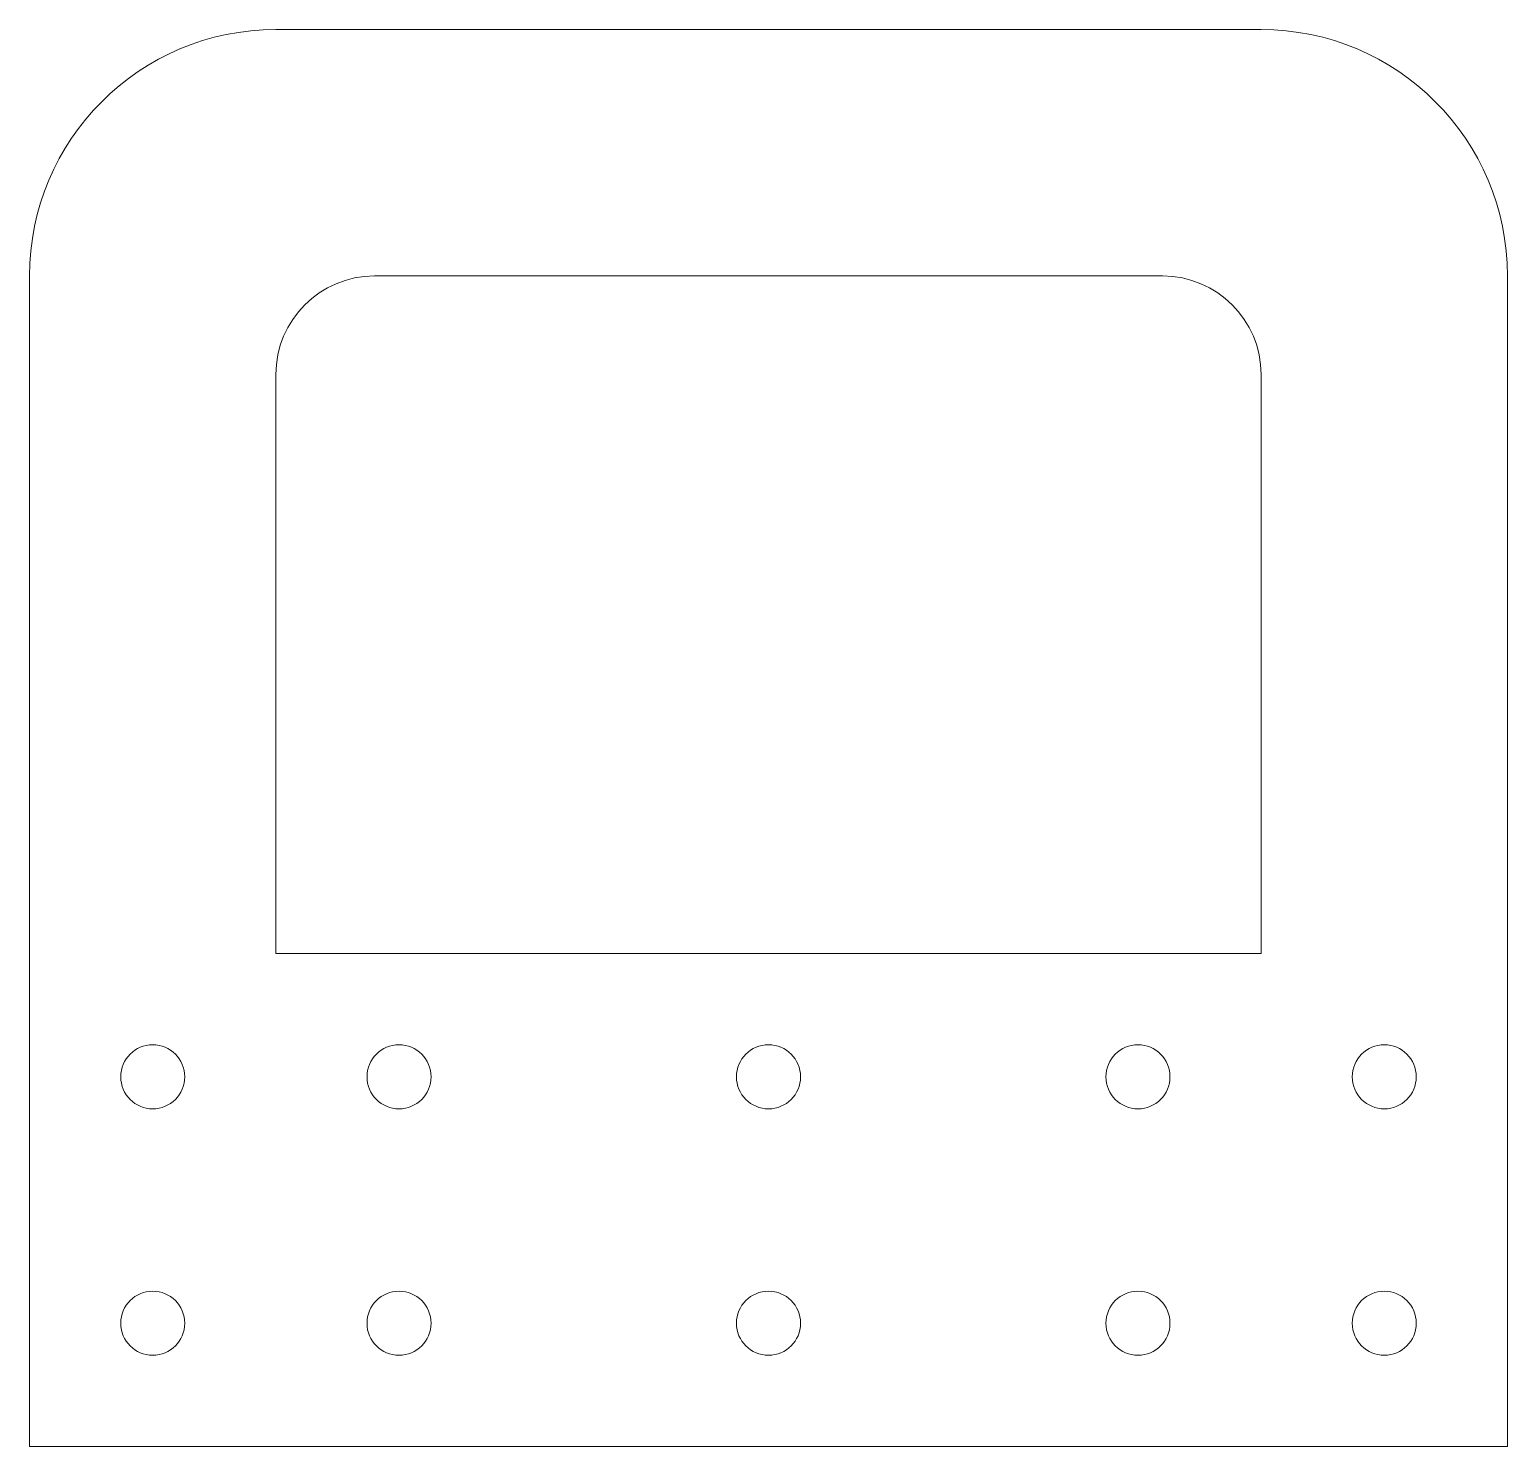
# Model space of a CAD drawing. Header units: millimetres. Extents: x 10 to 130, y -30 to 85.
import ezdxf

# ---------------------------------------------------------------- set-up
doc = ezdxf.new("R2010")
doc.units = ezdxf.units.MM
doc.layers.add('cut', color=178, linetype='Continuous', lineweight=0, true_color=0x000000)

msp = doc.modelspace()

# ---------------------------------------------------------------- linework, layer by layer
at = {"layer": 'cut'}
for p, q in [((110, 85), (30, 85)), ((10, 65), (10, -30)), ((102, 65), (38, 65)), ((130, -30), (130, 65)), ((30, 57), (30, 10)), ((110, 10), (110, 57)), ((30, 10), (110, 10)), ((10, -30), (130, -30))]:
    msp.add_line(p, q, dxfattribs=at)
for centre in [(20, 0), (40, 0), (70, 0), (100, 0), (120, 0), (20, -20), (40, -20), (70, -20), (100, -20), (120, -20)]:
    msp.add_circle(centre, 2.6, dxfattribs=at)
for centre, radius, start, end in [((30, 65), 20, 90, 180), ((110, 65), 20, 0, 90), ((38, 57), 8, 90, 180), ((102, 57), 8, 0, 90)]:
    msp.add_arc(centre, radius, start, end, dxfattribs=at)

doc.saveas('drawing.dxf')
